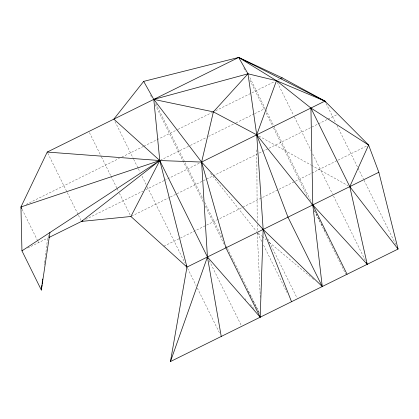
<?xml version="1.0" encoding="UTF-8"?>
<svg xmlns="http://www.w3.org/2000/svg" width="419" height="419" viewBox="0 0 419 419"><rect width="100%" height="100%" fill="white"/><g stroke="black" fill="none" stroke-linecap="round" stroke-linejoin="round"><path stroke-width="0.31" stroke-dasharray="2.1 1.57" d="M44.393 264.771L44.55 263.472M44.629 262.823L45.016 259.581M45.095 258.932L47.604 238.175L48.772 235.342M26.172 204.393L119.462 158.282M121.782 157.135L143.282 146.514M143.864 146.226L177.41 129.644M177.991 129.361L212.794 112.156M215.701 110.721L274.838 81.496M277.703 80.076L279.426 79.228M160.351 160.262L189.776 145.723M190.362 145.435L206.132 137.636M208.468 136.484L235.337 123.202M235.923 122.914L254.029 113.963M254.616 113.675L265.127 108.479L249.425 76.708M27.685 248.017L47.604 238.175M85.617 219.388L142.889 191.08M145.791 189.645L163.819 180.736M164.4 180.448L201.041 162.342M131.482 216.209L169.815 197.265M170.397 196.977L327.412 119.373M327.993 119.085L336.756 114.759M163.85 246.236L337.52 160.409M338.102 160.121L366.903 145.885M259 136.096L310.95 165.018M311.521 165.337L348.058 185.68M258.245 233.194L261.744 236.112M262.247 236.531L266.248 239.862M269.249 242.365L311.752 277.781M312.249 278.195L313.752 279.447M245.026 298.737L245.901 299.711M250.269 304.566L252.018 306.509M252.458 306.991L255.077 309.908M210.542 173.351L256.433 231.335M314.465 210.61L320.095 221.604M321.279 223.919L322.761 226.815M323.95 229.13L324.835 230.864M248.158 291.242L249.048 292.981M250.232 295.29L251.714 298.187M252.898 300.502L259.717 313.81M326.071 103.435L335.525 122.558M336.955 125.449L357.789 167.605M358.072 168.181L363.488 179.138M364.059 180.296L395.746 244.408M277.341 82.438L293.525 115.178M294.389 116.927L310.987 150.505M312.7 153.972L332.665 194.369M333.524 196.113L365.499 260.807M265.698 109.631L273.654 125.737M273.942 126.313L310.793 200.874M243.842 67.904L245.565 71.387M249.871 80.102L264.572 109.846M266.018 112.769L272.952 126.8M273.523 127.963L307.808 197.328M310.945 203.671L311.511 204.823M314.391 210.647L345.785 274.173M267.767 238.767L297.15 298.213M257.533 232.943L261.854 241.69M263.582 245.183L286.915 292.394M155.805 103.462L203.241 199.439M204.671 202.33L222.646 238.704M226.349 246.199L226.92 247.351M227.496 248.514L259.759 313.789M150.521 95.26L151.95 98.151M155.103 104.53L203.11 201.665M205.394 206.289L224.223 244.382M209.165 260.477L241.135 325.17M114.984 121.468L133.378 158.681M133.666 159.267L137.998 168.035M138.291 168.621L140.025 172.13M142.046 176.221L146.09 184.407M147.247 186.743L184.968 263.064M187.534 268.265L196.176 285.753M197.328 288.083L220.085 334.121M89.462 132.64L101.23 156.455M101.518 157.036L110.736 175.692M111.025 176.273L116.807 187.969M117.095 188.555L118.252 190.891M119.405 193.232L130.33 215.335M47.808 153.223L77.929 214.172M78.479 215.287L81.234 220.86M22.107 209.311L37.71 240.883M37.998 241.464L38.574 242.638M257.276 233.016L260.309 297.741M256.8 149.882L257.187 221.232M257.203 224.505L257.245 231.707"/><path stroke-width="0.63" d="M143.665 81.391L153.799 99.397L159.775 160.545L186.958 267.102L170.454 361.555L398.05 249.069L378.839 172.267L368.61 145.042L324.924 101.11L276.477 80.684L247.99 73.802L213.381 111.868L201.607 162.059L207.436 256.978L260.209 317.193L263.158 229.439L256.716 134.824L247.99 73.802L238.673 57.445L143.665 81.391L113.837 119.143L159.775 160.545L208.013 258.146M325.5 102.273L324.924 101.11L282.207 77.85L238.673 57.445L47.232 152.06L20.95 206.97L21.956 250.85L41.34 290.068L41.963 284.878M42.12 283.579L42.356 281.636M42.513 280.337L42.67 279.038M41.34 290.068L49.94 232.514M170.454 361.555L207.436 256.978L221.237 336.457M47.232 152.06L159.775 160.545L201.607 162.059L324.924 101.11L238.673 57.445L276.477 80.684L256.716 134.824L287.973 217.178L322.253 286.528L263.158 229.439L201.607 162.059L153.799 99.397L247.99 73.802M21.956 250.85L159.775 160.545L81.511 221.415L130.906 216.492L159.775 160.545L20.95 206.97L21.819 208.725M280.573 78.657L282.207 77.85M48.772 237.594L82.684 220.839M130.906 216.492L186.958 267.102L378.839 172.267M153.799 99.397L213.381 111.868L256.716 134.824L312.789 204.912L367.227 264.3L349.771 186.633L310.924 108.034L276.477 80.684M397.474 247.901L398.05 249.069L349.771 186.633L368.61 145.042L310.924 108.034L312.789 204.912L322.253 286.528M366.363 262.556L367.227 264.3M312.789 204.912L347.063 274.267M260.209 317.193L225.93 247.839L201.607 162.059M186.104 265.368L186.958 267.102M263.158 229.439L291.524 301.717"/></g></svg>
